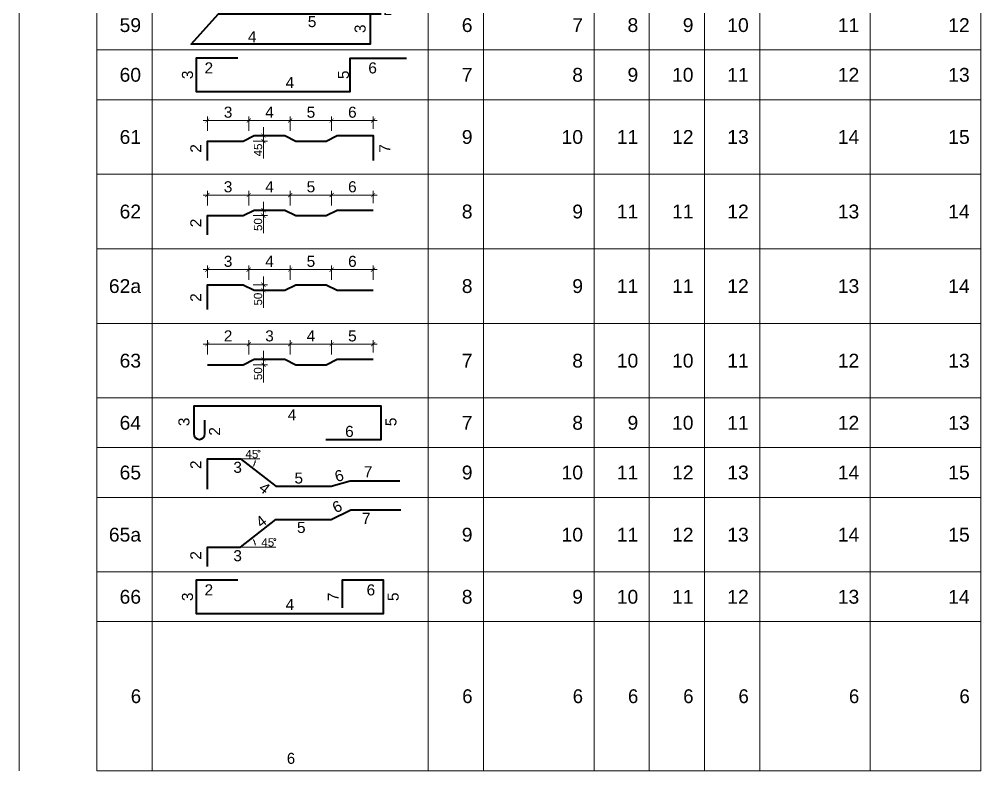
# Model space of a CAD drawing. Header units: millimetres. Extents: x -2123450 to -961021, y -260876 to 649159.
# Drawn here: x -1156031 to -1138626, y 415994 to 429601 of the extents above; entities that cross this region are included whole.
import ezdxf
from ezdxf.enums import TextEntityAlignment as Align

# ---------------------------------------------------------------- set-up
doc = ezdxf.new("R2010")
doc.units = ezdxf.units.MM
doc.header["$LTSCALE"] = 1000
doc.header["$MEASUREMENT"] = 0
doc.header["$PDMODE"] = 66
doc.layers.get('0').update_dxf_attribs({"linetype": 'CONTINUOUS'})
doc.layers.get('DEFPOINTS').update_dxf_attribs({"linetype": 'CONTINUOUS'})
for name, color, linetype, lineweight in [('kata_net khung', 3, 'CONTINUOUS', 20), ('kata_text', 7, 'CONTINUOUS', 30), ('NDC_S_DIM', 1, 'CONTINUOUS', 9), ('NDC_S_REBAR', 4, 'CONTINUOUS', 35), ('NDC_S_VN TEXT', 7, 'CONTINUOUS', 9), ('NDC_Table', 3, 'CONTINUOUS', 15)]:
    doc.layers.add(name, color=color, linetype=linetype, lineweight=lineweight)
doc.styles.add('Arial', font='arial.ttf')
doc.styles.add('kata_text', font='roman.shx', dxfattribs={"width": 0.8})
doc.styles.add('NDC_DIM', font='', dxfattribs={"width": 0.75})
doc.styles.get('NDC_DIM').set_extended_font_data('Dotum')
doc.dimstyles.new('NDC_dim_50', dxfattribs={"dimscale": 50, "dimtxt": 1.8, "dimasz": 1.5, "dimexe": 1.5, "dimexo": 2.5, "dimgap": 1, "dimtad": 1, "dimdec": 0, "dimzin": 0, "dimdsep": 46, "dimtxsty": 'NDC_DIM', "dimblk": 'DIMMARK', "dimcen": 0.09, "dimdle": 1.2, "dimclrd": 1, "dimclre": 1, "dimclrt": 3, "dimadec": 0, "dimazin": 0, "dimtfac": 1, "dimtdec": 0, "dimtix": 1, "dimtofl": 0, "dimtmove": 0, "dimatfit": 3, "dimfxl": 4.5, "dimfxlon": 1, "dimtolj": 1, "dimtzin": 0, "dimarcsym": 0})

# ---------------------------------------------------------------- blocks, each defined once
blk = doc.blocks.new('dang59')
at = {"layer": 'NDC_S_REBAR', "flags": 128}
blk.add_lwpolyline([(6352, -45), (6352, -797), (3114, -797), (3608, -245), (6552, -245)], dxfattribs=at)
at = {"layer": 'NDC_Table'}
for p, q in [((0, 0), (0, -900)), ((1405, 0), (1405, -900)), ((2405, 0), (2405, -900)), ((7405, 0), (7405, -900)), ((8405, 0), (8405, -900)), ((10405, 0), (10405, -900)), ((11405, 0), (11405, -900)), ((12405, 0), (12405, -900)), ((13405, 0), (13405, -900)), ((15405, 0), (15405, -900)), ((17405, 0), (17405, -900)), ((1405, -900), (17405, -900))]:
    blk.add_line(p, q, dxfattribs=at)
at = {"layer": 'NDC_S_VN TEXT', "style": 'Arial'}
blk.add_attdef('002', text='', height=200, dxfattribs=at).set_placement((6592, -169), align=Align.MIDDLE_LEFT)
for tag, p in [('001', (2205, -450)), ('006', (8205, -450)), ('007', (10205, -450)), ('008', (11205, -450)), ('009', (12205, -450)), ('010', (13205, -450)), ('011', (15205, -450)), ('012', (17205, -450))]:
    blk.add_attdef(tag, text='', height=250, dxfattribs=at).set_placement(p, align=Align.MIDDLE_RIGHT)
for tag, p in [('005', (5301, -386)), ('004', (4217, -660))]:
    blk.add_attdef(tag, text='', height=200, dxfattribs=at).set_placement(p, align=Align.MIDDLE_CENTER)
blk.add_attdef('003', text='', height=200, rotation=90, dxfattribs=at).set_placement((6170, -516), align=Align.MIDDLE_CENTER)
blk = doc.blocks.new('dang60')
at = {"layer": 'NDC_S_REBAR'}
blk.add_lwpolyline([(3955, -150), (3205, -150), (3205, -750), (5993, -750), (5993, -150), (7010, -150)], dxfattribs=at)
at = {"layer": 'NDC_Table'}
for p, q in [((0, 0), (0, -900)), ((1405, 0), (1405, -900)), ((2405, 0), (2405, -900)), ((7405, 0), (7405, -900)), ((8405, 0), (8405, -900)), ((10405, 0), (10405, -900)), ((11405, 0), (11405, -900)), ((12405, 0), (12405, -900)), ((13405, 0), (13405, -900)), ((15405, 0), (15405, -900)), ((17405, 0), (17405, -900)), ((1405, -900), (17405, -900))]:
    blk.add_line(p, q, dxfattribs=at)
at = {"layer": 'NDC_S_VN TEXT', "style": 'Arial'}
for tag, p in [('001', (2205, -450)), ('007', (8205, -450)), ('008', (10205, -450)), ('009', (11205, -450)), ('010', (12205, -450)), ('011', (13205, -450)), ('012', (15205, -450)), ('013', (17205, -450))]:
    blk.add_attdef(tag, text='', height=250, dxfattribs=at).set_placement(p, align=Align.MIDDLE_RIGHT)
blk.add_attdef('003', text='', height=200, rotation=90, dxfattribs=at).set_placement((3205, -450), align=Align.BOTTOM_CENTER)
for tag, p in [('002', (3355, -225)), ('006', (6319, -225))]:
    blk.add_attdef(tag, text='', height=200, dxfattribs=at).set_placement(p, align=Align.TOP_LEFT)
blk.add_attdef('005', text='', height=200, rotation=90, dxfattribs=at).set_placement((5768, -450), align=Align.TOP_CENTER)
blk.add_attdef('004', text='', height=200, dxfattribs=at).set_placement((4899, -750), align=Align.BOTTOM_CENTER)
blk = doc.blocks.new('DIMMARK')
at = {"layer": 'NDC_S_DIM', "color": 1}
blk.add_line((-1.5, 0), (1, 0), dxfattribs=at)
at = {"layer": 'NDC_S_DIM', "color": 2, "const_width": 0.15}
blk.add_lwpolyline([(-0.5, -0.5), (0.5, 0.5)], dxfattribs=at)
blk = doc.blocks.new('*D639')
at = {"color": 8, "lineweight": -2, "transparency": 16777216}
for p, q in [((3405, -564), (3405, -302)), ((4155, -564), (4155, -302)), ((3480, -377), (4080, -377))]:
    blk.add_line(p, q, dxfattribs=at)
at = {"layer": 'DEFPOINTS', "color": 0, "transparency": 16777216}
for p in [(4155, -377), (3405, -750), (4155, -700)]:
    blk.add_point(p, dxfattribs=at)
at = {"color": 8, "lineweight": -2, "transparency": 16777216, "xscale": 75, "yscale": 75, "zscale": 75, "rotation": 180}
blk.add_blockref('DIMMARK', (3405, -377), dxfattribs=at)
at = {"color": 8, "lineweight": -2, "transparency": 16777216, "xscale": 75, "yscale": 75, "zscale": 75}
blk.add_blockref('DIMMARK', (4155, -377), dxfattribs=at)
blk = doc.blocks.new('*D640')
at = {"color": 8, "lineweight": -2, "transparency": 16777216}
for p, q in [((4155, -564), (4155, -302)), ((4905, -564), (4905, -302)), ((4230, -377), (4830, -377))]:
    blk.add_line(p, q, dxfattribs=at)
at = {"layer": 'DEFPOINTS', "color": 0, "transparency": 16777216}
for p in [(4905, -377), (4155, -700), (4905, -700)]:
    blk.add_point(p, dxfattribs=at)
at = {"color": 8, "lineweight": -2, "transparency": 16777216, "xscale": 75, "yscale": 75, "zscale": 75, "rotation": 180}
blk.add_blockref('DIMMARK', (4155, -377), dxfattribs=at)
at = {"color": 8, "lineweight": -2, "transparency": 16777216, "xscale": 75, "yscale": 75, "zscale": 75}
blk.add_blockref('DIMMARK', (4905, -377), dxfattribs=at)
blk = doc.blocks.new('*D641')
at = {"color": 8, "lineweight": -2, "transparency": 16777216}
for p, q in [((4905, -564), (4905, -302)), ((5655, -564), (5655, -302)), ((4980, -377), (5580, -377))]:
    blk.add_line(p, q, dxfattribs=at)
at = {"layer": 'DEFPOINTS', "color": 0, "transparency": 16777216}
for p in [(5655, -377), (4905, -700), (5655, -700)]:
    blk.add_point(p, dxfattribs=at)
at = {"color": 8, "lineweight": -2, "transparency": 16777216, "xscale": 75, "yscale": 75, "zscale": 75, "rotation": 180}
blk.add_blockref('DIMMARK', (4905, -377), dxfattribs=at)
at = {"color": 8, "lineweight": -2, "transparency": 16777216, "xscale": 75, "yscale": 75, "zscale": 75}
blk.add_blockref('DIMMARK', (5655, -377), dxfattribs=at)
blk = doc.blocks.new('*D642')
at = {"color": 8, "lineweight": -2, "transparency": 16777216}
for p, q in [((5655, -564), (5655, -302)), ((6405, -525), (6405, -302)), ((5730, -377), (6330, -377))]:
    blk.add_line(p, q, dxfattribs=at)
at = {"layer": 'DEFPOINTS', "color": 0, "transparency": 16777216}
for p in [(6405, -377), (6405, -650), (5655, -700)]:
    blk.add_point(p, dxfattribs=at)
at = {"color": 8, "lineweight": -2, "transparency": 16777216, "xscale": 75, "yscale": 75, "zscale": 75, "rotation": 180}
blk.add_blockref('DIMMARK', (5655, -377), dxfattribs=at)
at = {"color": 8, "lineweight": -2, "transparency": 16777216, "xscale": 75, "yscale": 75, "zscale": 75}
blk.add_blockref('DIMMARK', (6405, -377), dxfattribs=at)
blk = doc.blocks.new('*D643')
at = {"color": 8, "lineweight": -2, "transparency": 16777216}
for p, q in [((4420, -575), (4420, -500)), ((4380, -650), (4495, -650)), ((4232, -750), (4495, -750)), ((4420, -825), (4420, -1068))]:
    blk.add_line(p, q, dxfattribs=at)
at = {"layer": 'DEFPOINTS', "color": 0, "transparency": 16777216}
for p in [(4255, -650), (4055, -750), (4420, -750)]:
    blk.add_point(p, dxfattribs=at)
at = {"color": 8, "lineweight": -2, "transparency": 16777216, "xscale": 75, "yscale": 75, "zscale": 75}
for p, rotation in [((4420, -650), 270), ((4420, -750), 90)]:
    blk.add_blockref('DIMMARK', p, dxfattribs=dict(at, rotation=rotation))
blk = doc.blocks.new('*D647')
at = {"color": 8, "lineweight": -2, "transparency": 16777216}
for p, q in [((3405, -564), (3405, -302)), ((4155, -564), (4155, -302)), ((3480, -377), (4080, -377))]:
    blk.add_line(p, q, dxfattribs=at)
at = {"layer": 'DEFPOINTS', "color": 0, "transparency": 16777216}
for p in [(4155, -377), (3405, -750), (4155, -700)]:
    blk.add_point(p, dxfattribs=at)
at = {"color": 8, "lineweight": -2, "transparency": 16777216, "xscale": 75, "yscale": 75, "zscale": 75, "rotation": 180}
blk.add_blockref('DIMMARK', (3405, -377), dxfattribs=at)
at = {"color": 8, "lineweight": -2, "transparency": 16777216, "xscale": 75, "yscale": 75, "zscale": 75}
blk.add_blockref('DIMMARK', (4155, -377), dxfattribs=at)
blk = doc.blocks.new('*D646')
at = {"color": 8, "lineweight": -2, "transparency": 16777216}
for p, q in [((4155, -564), (4155, -302)), ((4905, -564), (4905, -302)), ((4230, -377), (4830, -377))]:
    blk.add_line(p, q, dxfattribs=at)
at = {"layer": 'DEFPOINTS', "color": 0, "transparency": 16777216}
for p in [(4905, -377), (4155, -700), (4905, -700)]:
    blk.add_point(p, dxfattribs=at)
at = {"color": 8, "lineweight": -2, "transparency": 16777216, "xscale": 75, "yscale": 75, "zscale": 75, "rotation": 180}
blk.add_blockref('DIMMARK', (4155, -377), dxfattribs=at)
at = {"color": 8, "lineweight": -2, "transparency": 16777216, "xscale": 75, "yscale": 75, "zscale": 75}
blk.add_blockref('DIMMARK', (4905, -377), dxfattribs=at)
blk = doc.blocks.new('*D645')
at = {"color": 8, "lineweight": -2, "transparency": 16777216}
for p, q in [((4905, -564), (4905, -302)), ((5655, -564), (5655, -302)), ((4980, -377), (5580, -377))]:
    blk.add_line(p, q, dxfattribs=at)
at = {"layer": 'DEFPOINTS', "color": 0, "transparency": 16777216}
for p in [(5655, -377), (4905, -700), (5655, -700)]:
    blk.add_point(p, dxfattribs=at)
at = {"color": 8, "lineweight": -2, "transparency": 16777216, "xscale": 75, "yscale": 75, "zscale": 75, "rotation": 180}
blk.add_blockref('DIMMARK', (4905, -377), dxfattribs=at)
at = {"color": 8, "lineweight": -2, "transparency": 16777216, "xscale": 75, "yscale": 75, "zscale": 75}
blk.add_blockref('DIMMARK', (5655, -377), dxfattribs=at)
blk = doc.blocks.new('*D648')
at = {"color": 8, "lineweight": -2, "transparency": 16777216}
for p, q in [((5655, -564), (5655, -302)), ((6405, -525), (6405, -302)), ((5730, -377), (6330, -377))]:
    blk.add_line(p, q, dxfattribs=at)
at = {"layer": 'DEFPOINTS', "color": 0, "transparency": 16777216}
for p in [(6405, -377), (6405, -650), (5655, -700)]:
    blk.add_point(p, dxfattribs=at)
at = {"color": 8, "lineweight": -2, "transparency": 16777216, "xscale": 75, "yscale": 75, "zscale": 75, "rotation": 180}
blk.add_blockref('DIMMARK', (5655, -377), dxfattribs=at)
at = {"color": 8, "lineweight": -2, "transparency": 16777216, "xscale": 75, "yscale": 75, "zscale": 75}
blk.add_blockref('DIMMARK', (6405, -377), dxfattribs=at)
blk = doc.blocks.new('*D649')
at = {"color": 8, "lineweight": -2, "transparency": 16777216}
for p, q in [((4420, -575), (4420, -500)), ((4380, -650), (4495, -650)), ((4232, -750), (4495, -750)), ((4420, -825), (4420, -1068))]:
    blk.add_line(p, q, dxfattribs=at)
at = {"layer": 'DEFPOINTS', "color": 0, "transparency": 16777216}
for p in [(4255, -650), (4055, -750), (4420, -750)]:
    blk.add_point(p, dxfattribs=at)
at = {"color": 8, "lineweight": -2, "transparency": 16777216, "xscale": 75, "yscale": 75, "zscale": 75}
for p, rotation in [((4420, -650), 270), ((4420, -750), 90)]:
    blk.add_blockref('DIMMARK', p, dxfattribs=dict(at, rotation=rotation))
blk = doc.blocks.new('*D656')
at = {"color": 8, "lineweight": -2, "transparency": 16777216}
for p, q in [((3405, -525), (3405, -302)), ((4155, -564), (4155, -302)), ((3480, -377), (4080, -377))]:
    blk.add_line(p, q, dxfattribs=at)
at = {"layer": 'DEFPOINTS', "color": 0, "transparency": 16777216}
for p in [(4155, -377), (3405, -650), (4155, -700)]:
    blk.add_point(p, dxfattribs=at)
at = {"color": 8, "lineweight": -2, "transparency": 16777216, "xscale": 75, "yscale": 75, "zscale": 75, "rotation": 180}
blk.add_blockref('DIMMARK', (3405, -377), dxfattribs=at)
at = {"color": 8, "lineweight": -2, "transparency": 16777216, "xscale": 75, "yscale": 75, "zscale": 75}
blk.add_blockref('DIMMARK', (4155, -377), dxfattribs=at)
blk = doc.blocks.new('*D652')
at = {"color": 8, "lineweight": -2, "transparency": 16777216}
for p, q in [((4155, -564), (4155, -302)), ((4905, -564), (4905, -302)), ((4230, -377), (4830, -377))]:
    blk.add_line(p, q, dxfattribs=at)
at = {"layer": 'DEFPOINTS', "color": 0, "transparency": 16777216}
for p in [(4905, -377), (4155, -700), (4905, -700)]:
    blk.add_point(p, dxfattribs=at)
at = {"color": 8, "lineweight": -2, "transparency": 16777216, "xscale": 75, "yscale": 75, "zscale": 75, "rotation": 180}
blk.add_blockref('DIMMARK', (4155, -377), dxfattribs=at)
at = {"color": 8, "lineweight": -2, "transparency": 16777216, "xscale": 75, "yscale": 75, "zscale": 75}
blk.add_blockref('DIMMARK', (4905, -377), dxfattribs=at)
blk = doc.blocks.new('*D653')
at = {"color": 8, "lineweight": -2, "transparency": 16777216}
for p, q in [((4905, -564), (4905, -302)), ((5655, -564), (5655, -302)), ((4980, -377), (5580, -377))]:
    blk.add_line(p, q, dxfattribs=at)
at = {"layer": 'DEFPOINTS', "color": 0, "transparency": 16777216}
for p in [(5655, -377), (4905, -700), (5655, -700)]:
    blk.add_point(p, dxfattribs=at)
at = {"color": 8, "lineweight": -2, "transparency": 16777216, "xscale": 75, "yscale": 75, "zscale": 75, "rotation": 180}
blk.add_blockref('DIMMARK', (4905, -377), dxfattribs=at)
at = {"color": 8, "lineweight": -2, "transparency": 16777216, "xscale": 75, "yscale": 75, "zscale": 75}
blk.add_blockref('DIMMARK', (5655, -377), dxfattribs=at)
blk = doc.blocks.new('*D654')
at = {"color": 8, "lineweight": -2, "transparency": 16777216}
for p, q in [((5655, -564), (5655, -302)), ((6405, -564), (6405, -302)), ((5730, -377), (6330, -377))]:
    blk.add_line(p, q, dxfattribs=at)
at = {"layer": 'DEFPOINTS', "color": 0, "transparency": 16777216}
for p in [(6405, -377), (5655, -700), (6405, -750)]:
    blk.add_point(p, dxfattribs=at)
at = {"color": 8, "lineweight": -2, "transparency": 16777216, "xscale": 75, "yscale": 75, "zscale": 75, "rotation": 180}
blk.add_blockref('DIMMARK', (5655, -377), dxfattribs=at)
at = {"color": 8, "lineweight": -2, "transparency": 16777216, "xscale": 75, "yscale": 75, "zscale": 75}
blk.add_blockref('DIMMARK', (6405, -377), dxfattribs=at)
blk = doc.blocks.new('*D655')
at = {"color": 8, "lineweight": -2, "transparency": 16777216}
for p, q in [((4420, -575), (4420, -500)), ((4232, -650), (4495, -650)), ((4380, -750), (4495, -750)), ((4420, -825), (4420, -1068))]:
    blk.add_line(p, q, dxfattribs=at)
at = {"layer": 'DEFPOINTS', "color": 0, "transparency": 16777216}
for p in [(4055, -650), (4255, -750), (4420, -750)]:
    blk.add_point(p, dxfattribs=at)
at = {"color": 8, "lineweight": -2, "transparency": 16777216, "xscale": 75, "yscale": 75, "zscale": 75}
for p, rotation in [((4420, -650), 270), ((4420, -750), 90)]:
    blk.add_blockref('DIMMARK', p, dxfattribs=dict(at, rotation=rotation))
blk = doc.blocks.new('*D660')
at = {"color": 8, "lineweight": -2, "transparency": 16777216}
for p, q in [((3405, -564), (3405, -302)), ((4155, -564), (4155, -302)), ((3480, -377), (4080, -377))]:
    blk.add_line(p, q, dxfattribs=at)
at = {"layer": 'DEFPOINTS', "color": 0, "transparency": 16777216}
for p in [(4155, -377), (3405, -750), (4155, -700)]:
    blk.add_point(p, dxfattribs=at)
at = {"color": 8, "lineweight": -2, "transparency": 16777216, "xscale": 75, "yscale": 75, "zscale": 75, "rotation": 180}
blk.add_blockref('DIMMARK', (3405, -377), dxfattribs=at)
at = {"color": 8, "lineweight": -2, "transparency": 16777216, "xscale": 75, "yscale": 75, "zscale": 75}
blk.add_blockref('DIMMARK', (4155, -377), dxfattribs=at)
blk = doc.blocks.new('*D658')
at = {"color": 8, "lineweight": -2, "transparency": 16777216}
for p, q in [((4155, -564), (4155, -302)), ((4905, -564), (4905, -302)), ((4230, -377), (4830, -377))]:
    blk.add_line(p, q, dxfattribs=at)
at = {"layer": 'DEFPOINTS', "color": 0, "transparency": 16777216}
for p in [(4905, -377), (4155, -700), (4905, -700)]:
    blk.add_point(p, dxfattribs=at)
at = {"color": 8, "lineweight": -2, "transparency": 16777216, "xscale": 75, "yscale": 75, "zscale": 75, "rotation": 180}
blk.add_blockref('DIMMARK', (4155, -377), dxfattribs=at)
at = {"color": 8, "lineweight": -2, "transparency": 16777216, "xscale": 75, "yscale": 75, "zscale": 75}
blk.add_blockref('DIMMARK', (4905, -377), dxfattribs=at)
blk = doc.blocks.new('*D659')
at = {"color": 8, "lineweight": -2, "transparency": 16777216}
for p, q in [((4905, -564), (4905, -302)), ((5655, -564), (5655, -302)), ((4980, -377), (5580, -377))]:
    blk.add_line(p, q, dxfattribs=at)
at = {"layer": 'DEFPOINTS', "color": 0, "transparency": 16777216}
for p in [(5655, -377), (4905, -700), (5655, -700)]:
    blk.add_point(p, dxfattribs=at)
at = {"color": 8, "lineweight": -2, "transparency": 16777216, "xscale": 75, "yscale": 75, "zscale": 75, "rotation": 180}
blk.add_blockref('DIMMARK', (4905, -377), dxfattribs=at)
at = {"color": 8, "lineweight": -2, "transparency": 16777216, "xscale": 75, "yscale": 75, "zscale": 75}
blk.add_blockref('DIMMARK', (5655, -377), dxfattribs=at)
blk = doc.blocks.new('*D661')
at = {"color": 8, "lineweight": -2, "transparency": 16777216}
for p, q in [((5655, -564), (5655, -302)), ((6405, -525), (6405, -302)), ((5730, -377), (6330, -377))]:
    blk.add_line(p, q, dxfattribs=at)
at = {"layer": 'DEFPOINTS', "color": 0, "transparency": 16777216}
for p in [(6405, -377), (6405, -650), (5655, -700)]:
    blk.add_point(p, dxfattribs=at)
at = {"color": 8, "lineweight": -2, "transparency": 16777216, "xscale": 75, "yscale": 75, "zscale": 75, "rotation": 180}
blk.add_blockref('DIMMARK', (5655, -377), dxfattribs=at)
at = {"color": 8, "lineweight": -2, "transparency": 16777216, "xscale": 75, "yscale": 75, "zscale": 75}
blk.add_blockref('DIMMARK', (6405, -377), dxfattribs=at)
blk = doc.blocks.new('*D662')
at = {"color": 8, "lineweight": -2, "transparency": 16777216}
for p, q in [((4420, -575), (4420, -500)), ((4380, -650), (4495, -650)), ((4232, -750), (4495, -750)), ((4420, -825), (4420, -1068))]:
    blk.add_line(p, q, dxfattribs=at)
at = {"layer": 'DEFPOINTS', "color": 0, "transparency": 16777216}
for p in [(4255, -650), (4055, -750), (4420, -750)]:
    blk.add_point(p, dxfattribs=at)
at = {"color": 8, "lineweight": -2, "transparency": 16777216, "xscale": 75, "yscale": 75, "zscale": 75}
for p, rotation in [((4420, -650), 270), ((4420, -750), 90)]:
    blk.add_blockref('DIMMARK', p, dxfattribs=dict(at, rotation=rotation))
blk = doc.blocks.new('dang64')
at = {"layer": 'NDC_S_REBAR'}
blk.add_lwpolyline([(5549, -750), (6549, -750), (6549, -150), (3161, -150), (3161, -650, 1), (3361, -650), (3361, -400)], format="xyb", dxfattribs=at)
at = {"layer": 'NDC_Table'}
for p, q in [((0, 0), (0, -900)), ((1405, 0), (1405, -900)), ((2405, 0), (2405, -900)), ((7405, 0), (7405, -900)), ((8405, 0), (8405, -900)), ((10405, 0), (10405, -900)), ((11405, 0), (11405, -900)), ((12405, 0), (12405, -900)), ((13405, 0), (13405, -900)), ((15405, 0), (15405, -900)), ((17405, 0), (17405, -900)), ((1405, -900), (17405, -900))]:
    blk.add_line(p, q, dxfattribs=at)
at = {"layer": 'NDC_S_VN TEXT', "style": 'Arial'}
for tag, p in [('001', (2205, -450)), ('007', (8205, -450)), ('008', (10205, -450)), ('009', (11205, -450)), ('010', (12205, -450)), ('011', (13205, -450)), ('012', (15205, -450)), ('013', (17205, -450))]:
    blk.add_attdef(tag, text='', height=250, dxfattribs=at).set_placement(p, align=Align.MIDDLE_RIGHT)
for tag, p in [('003', (2981, -434)), ('005', (6728, -434)), ('002', (3536, -606))]:
    blk.add_attdef(tag, text='', height=200, rotation=90, dxfattribs=at).set_placement(p, align=Align.MIDDLE_CENTER)
for tag, p in [('004', (4938, -305)), ('006', (5977, -606))]:
    blk.add_attdef(tag, text='', height=200, dxfattribs=at).set_placement(p, align=Align.MIDDLE_CENTER)
blk = doc.blocks.new('*D621')
at = {"layer": 'DEFPOINTS', "color": 0, "transparency": 16777216}
for p in [(4005, -200), (4005, -200), (4269, -259), (4356, -200), (4645, -700)]:
    blk.add_point(p, dxfattribs=at)
at = {"layer": 'NDC_S_DIM', "color": 8, "lineweight": -2, "transparency": 16777216}
blk.add_arc((4005, -200), 271, 337.9347, 344.0666, dxfattribs=at)
at = {"layer": 'NDC_S_DIM', "color": 8, "transparency": 16777216}
for points in [[(4267, -308), (4245, -295), (4219, -367)], [(4253, -273), (4278, -276), (4276, -200)]]:
    blk.add_solid(points, dxfattribs=at)
blk = doc.blocks.new('*D669')
at = {"layer": 'DEFPOINTS', "color": 0, "transparency": 16777216}
for p in [(4645, -400), (4269, -841), (4005, -900), (4005, -900), (4356, -900)]:
    blk.add_point(p, dxfattribs=at)
at = {"layer": 'NDC_S_DIM', "color": 8, "lineweight": -2, "transparency": 16777216}
blk.add_arc((4005, -900), 271, 15.9334, 22.0653, dxfattribs=at)
at = {"layer": 'NDC_S_DIM', "color": 8, "transparency": 16777216}
for points in [[(4245, -805), (4267, -792), (4219, -733)], [(4278, -824), (4253, -827), (4276, -900)]]:
    blk.add_solid(points, dxfattribs=at)
blk = doc.blocks.new('dang66')
at = {"layer": 'NDC_S_REBAR'}
blk.add_lwpolyline([(3955, -150), (3205, -150), (3205, -750), (6593, -750), (6593, -150), (5843, -150), (5843, -650)], dxfattribs=at)
at = {"layer": 'NDC_Table'}
for p, q in [((0, 0), (0, -900)), ((1405, 0), (1405, -900)), ((2405, 0), (2405, -900)), ((7405, 0), (7405, -900)), ((8405, 0), (8405, -900)), ((10405, 0), (10405, -900)), ((11405, 0), (11405, -900)), ((12405, 0), (12405, -900)), ((13405, 0), (13405, -900)), ((15405, 0), (15405, -900)), ((17405, 0), (17405, -900)), ((1405, -900), (17405, -900))]:
    blk.add_line(p, q, dxfattribs=at)
at = {"layer": 'NDC_S_VN TEXT', "style": 'Arial'}
for tag, p in [('001', (2205, -450)), ('008', (8205, -450)), ('009', (10205, -450)), ('010', (11205, -450)), ('011', (12205, -450)), ('012', (13205, -450)), ('013', (15205, -450)), ('014', (17205, -450))]:
    blk.add_attdef(tag, text='', height=250, dxfattribs=at).set_placement(p, align=Align.MIDDLE_RIGHT)
for tag, p in [('003', (3205, -450)), ('007', (5843, -450))]:
    blk.add_attdef(tag, text='', height=200, rotation=90, dxfattribs=at).set_placement(p, align=Align.BOTTOM_CENTER)
blk.add_attdef('002', text='', height=200, dxfattribs=at).set_placement((3355, -225), align=Align.TOP_LEFT)
blk.add_attdef('006', text='', height=200, dxfattribs=at).set_placement((6443, -225), align=Align.TOP_RIGHT)
blk.add_attdef('005', text='', height=200, rotation=90, dxfattribs=at).set_placement((6668, -450), align=Align.TOP_CENTER)
blk.add_attdef('004', text='', height=200, dxfattribs=at).set_placement((4899, -750), align=Align.BOTTOM_CENTER)
blk = doc.blocks.new('dang00')
at = {"layer": 'kata_net khung'}
for p, q in [((0, 0), (0, -2700)), ((1405, 0), (1405, -2700)), ((2405, 0), (2405, -2700)), ((7405, 0), (7405, -2700)), ((8405, 0), (8405, -2700)), ((10405, 0), (10405, -2700)), ((11405, 0), (11405, -2700)), ((12405, 0), (12405, -2700)), ((13405, 0), (13405, -2700)), ((15405, 0), (15405, -2700)), ((17405, 0), (17405, -2700)), ((1405, -2700), (17405, -2700))]:
    blk.add_line(p, q, dxfattribs=at)
at = {"layer": 'kata_text', "style": 'kata_text'}
for p in [(2205, -1350), (8205, -1350), (10205, -1350), (11205, -1350), (12205, -1350), (13205, -1350), (15205, -1350), (17205, -1350)]:
    blk.add_attdef('D03', text='', height=250, dxfattribs=at).set_placement(p, align=Align.MIDDLE_RIGHT)
blk.add_attdef('00000000', text='', height=200, dxfattribs=at).set_placement((4920, -2475), align=Align.MIDDLE_CENTER)
blk = doc.blocks.new('dang61')
at = {"layer": 'NDC_S_REBAR'}
blk.add_lwpolyline([(3405.3, -1100), (3405.3, -750), (4055.3, -750), (4255.3, -650), (4805.3, -650), (5005.3, -750), (5555.3, -750), (5755.3, -650), (6405.3, -650), (6405.3, -1100)], dxfattribs=at)
at = {"layer": 'NDC_Table'}
for p, q in [((0, 0), (0, -1350)), ((1405.3, 0), (1405.3, -1350)), ((2405.3, 0), (2405.3, -1350)), ((7405.3, 0), (7405.3, -1350)), ((8405.3, 0), (8405.3, -1350)), ((10405.3, 0), (10405.3, -1350)), ((11405.3, 0), (11405.3, -1350)), ((12405.3, 0), (12405.3, -1350)), ((13405.3, 0), (13405.3, -1350)), ((15405.3, 0), (15405.3, -1350)), ((17405.3, 0), (17405.3, -1350)), ((1405.3, -1350), (17405.3, -1350))]:
    blk.add_line(p, q, dxfattribs=at)
at = {"layer": 'NDC_S_VN TEXT', "style": 'Arial'}
for tag, p in [('003', (3780.3, -226.8)), ('004', (4530.3, -226.8)), ('005', (5280.3, -226.8)), ('006', (6030.3, -226.8))]:
    blk.add_attdef(tag, text='', height=200, dxfattribs=at).set_placement(p, align=Align.MIDDLE_CENTER)
for tag, p in [('001', (2205.3, -675)), ('009', (8205.3, -675)), ('010', (10205.3, -675)), ('011', (11205.3, -675)), ('012', (12205.3, -675)), ('013', (13205.3, -674.7)), ('014', (15205.3, -675)), ('015', (17205.3, -675))]:
    blk.add_attdef(tag, text='', height=250, dxfattribs=at).set_placement(p, align=Align.MIDDLE_RIGHT)
for tag, p in [('002', (3196.3, -882.7)), ('007', (6616.3, -882.7))]:
    blk.add_attdef(tag, text='', height=200, rotation=90, dxfattribs=at).set_placement(p, align=Align.MIDDLE_CENTER)
blk.add_attdef('008', text='', height=150, rotation=90, dxfattribs=at).set_placement((4322.1, -794.3), align=Align.MIDDLE_RIGHT)
dim = blk.add_linear_dim(base=(4155.3, -376.8), p1=(3405.3, -750), p2=(4155.3, -700), text=' ', dimstyle='NDC_dim_50')
dim.commit()
dim.dimension.update_dxf_attribs({"geometry": '*D639', "text_midpoint": (3780.3, -376.8)})
for base, p1, p2, picture, middle in [((4905.3, -376.8), (4155.3, -700), (4905.3, -700), '*D640', (4530.3, -376.8)), ((5655.3, -376.8), (4905.3, -700), (5655.3, -700), '*D641', (5280.3, -376.8)), ((6405.3, -376.8), (5655.3, -700), (6405.3, -650), '*D642', (6030.3, -376.8))]:
    dim = blk.add_linear_dim(base=base, p1=p1, p2=p2, text=' ', dimstyle='NDC_dim_50', override={"dimtmove": 1})
    dim.commit()
    dim.dimension.update_dxf_attribs({"geometry": picture, "text_midpoint": middle})
dim = blk.add_linear_dim(base=(4419.9, -750), p1=(4255.3, -650), p2=(4055.3, -750), angle=90, text=' ', dimstyle='NDC_dim_50')
dim.commit()
dim.dimension.update_dxf_attribs({"geometry": '*D643', "text_midpoint": (4419.9, -1036.8), "dimtype": 128})
blk = doc.blocks.new('dang62')
at = {"layer": 'NDC_S_REBAR'}
blk.add_lwpolyline([(3405.3, -1100), (3405.3, -750), (4055.3, -750), (4255.3, -650), (4805.3, -650), (5005.3, -750), (5555.3, -750), (5755.3, -650), (6405.3, -650)], dxfattribs=at)
at = {"layer": 'NDC_Table'}
for p, q in [((0, 0), (0, -1350)), ((1405.3, 0), (1405.3, -1350)), ((2405.3, 0), (2405.3, -1350)), ((7405.3, 0), (7405.3, -1350)), ((8405.3, 0), (8405.3, -1350)), ((10405.3, 0), (10405.3, -1350)), ((11405.3, 0), (11405.3, -1350)), ((12405.3, 0), (12405.3, -1350)), ((13405.3, 0), (13405.3, -1350)), ((15405.3, 0), (15405.3, -1350)), ((17405.3, 0), (17405.3, -1350)), ((1405.3, -1350), (17405.3, -1350))]:
    blk.add_line(p, q, dxfattribs=at)
at = {"layer": 'NDC_S_VN TEXT', "style": 'Arial'}
for tag, p in [('003', (3780.3, -226.8)), ('004', (4530.3, -226.8)), ('005', (5280.3, -226.8)), ('006', (6030.3, -226.8))]:
    blk.add_attdef(tag, text='', height=200, dxfattribs=at).set_placement(p, align=Align.MIDDLE_CENTER)
for tag, p in [('001', (2205.3, -675)), ('008', (8205.3, -675)), ('009', (10205.3, -675)), ('010', (11205.3, -675)), ('011', (12205.3, -675)), ('012', (13205.3, -674.7)), ('013', (15205.3, -675)), ('014', (17205.3, -675))]:
    blk.add_attdef(tag, text='', height=250, dxfattribs=at).set_placement(p, align=Align.MIDDLE_RIGHT)
blk.add_attdef('002', text='', height=200, rotation=90, dxfattribs=at).set_placement((3196.3, -882.7), align=Align.MIDDLE_CENTER)
blk.add_attdef('007', text='', height=150, rotation=90, dxfattribs=at).set_placement((4322.1, -794.3), align=Align.MIDDLE_RIGHT)
dim = blk.add_linear_dim(base=(4155.3, -376.8), p1=(3405.3, -750), p2=(4155.3, -700), text=' ', dimstyle='NDC_dim_50')
dim.commit()
dim.dimension.update_dxf_attribs({"geometry": '*D647', "text_midpoint": (3780.3, -376.8)})
for base, p1, p2, picture, middle in [((4905.3, -376.8), (4155.3, -700), (4905.3, -700), '*D646', (4530.3, -376.8)), ((5655.3, -376.8), (4905.3, -700), (5655.3, -700), '*D645', (5280.3, -376.8)), ((6405.3, -376.8), (5655.3, -700), (6405.3, -650), '*D648', (6030.3, -376.8))]:
    dim = blk.add_linear_dim(base=base, p1=p1, p2=p2, text=' ', dimstyle='NDC_dim_50', override={"dimtmove": 1})
    dim.commit()
    dim.dimension.update_dxf_attribs({"geometry": picture, "text_midpoint": middle})
dim = blk.add_linear_dim(base=(4419.9, -750), p1=(4255.3, -650), p2=(4055.3, -750), angle=90, text=' ', dimstyle='NDC_dim_50')
dim.commit()
dim.dimension.update_dxf_attribs({"geometry": '*D649', "text_midpoint": (4419.9, -1036.8), "dimtype": 128})
blk = doc.blocks.new('dang62a')
at = {"layer": 'NDC_S_REBAR'}
blk.add_lwpolyline([(3405.3, -1100), (3405.3, -650), (4055.3, -650), (4255.3, -750), (4805.3, -750), (5005.3, -650), (5555.3, -650), (5755.3, -750), (6405.3, -750)], dxfattribs=at)
at = {"layer": 'NDC_Table'}
for p, q in [((0, 0), (0, -1350)), ((1405.3, 0), (1405.3, -1350)), ((2405.3, 0), (2405.3, -1350)), ((7405.3, 0), (7405.3, -1350)), ((8405.3, 0), (8405.3, -1350)), ((10405.3, 0), (10405.3, -1350)), ((11405.3, 0), (11405.3, -1350)), ((12405.3, 0), (12405.3, -1350)), ((13405.3, 0), (13405.3, -1350)), ((15405.3, 0), (15405.3, -1350)), ((17405.3, 0), (17405.3, -1350)), ((1405.3, -1350), (17405.3, -1350))]:
    blk.add_line(p, q, dxfattribs=at)
at = {"layer": 'NDC_S_VN TEXT', "style": 'Arial'}
for tag, p in [('003', (3780.3, -226.8)), ('004', (4530.3, -226.8)), ('005', (5280.3, -226.8)), ('006', (6030.3, -226.8))]:
    blk.add_attdef(tag, text='', height=200, dxfattribs=at).set_placement(p, align=Align.MIDDLE_CENTER)
for tag, p in [('001', (2205.3, -675)), ('008', (8205.3, -675)), ('009', (10205.3, -675)), ('010', (11205.3, -675)), ('011', (12205.3, -675)), ('012', (13205.3, -674.7)), ('013', (15205.3, -675)), ('014', (17205.3, -675))]:
    blk.add_attdef(tag, text='', height=250, dxfattribs=at).set_placement(p, align=Align.MIDDLE_RIGHT)
blk.add_attdef('002', text='', height=200, rotation=90, dxfattribs=at).set_placement((3196.3, -882.7), align=Align.MIDDLE_CENTER)
blk.add_attdef('007', text='', height=150, rotation=90, dxfattribs=at).set_placement((4322.1, -794.3), align=Align.MIDDLE_RIGHT)
dim = blk.add_linear_dim(base=(4155.3, -376.8), p1=(3405.3, -650), p2=(4155.3, -700), text=' ', dimstyle='NDC_dim_50')
dim.commit()
dim.dimension.update_dxf_attribs({"geometry": '*D656', "text_midpoint": (3780.3, -376.8)})
for base, p1, p2, picture, middle in [((4905.3, -376.8), (4155.3, -700), (4905.3, -700), '*D652', (4530.3, -376.8)), ((5655.3, -376.8), (4905.3, -700), (5655.3, -700), '*D653', (5280.3, -376.8)), ((6405.3, -376.8), (5655.3, -700), (6405.3, -750), '*D654', (6030.3, -376.8))]:
    dim = blk.add_linear_dim(base=base, p1=p1, p2=p2, text=' ', dimstyle='NDC_dim_50', override={"dimtmove": 1})
    dim.commit()
    dim.dimension.update_dxf_attribs({"geometry": picture, "text_midpoint": middle})
dim = blk.add_linear_dim(base=(4419.9, -750), p1=(4055.3, -650), p2=(4255.3, -750), angle=90, text=' ', dimstyle='NDC_dim_50')
dim.commit()
dim.dimension.update_dxf_attribs({"geometry": '*D655', "text_midpoint": (4419.9, -1036.8), "dimtype": 128})
blk = doc.blocks.new('dang63')
at = {"layer": 'NDC_S_REBAR'}
blk.add_lwpolyline([(3405.3, -750), (4055.3, -750), (4255.3, -650), (4805.3, -650), (5005.3, -750), (5555.3, -750), (5755.3, -650), (6405.3, -650)], dxfattribs=at)
at = {"layer": 'NDC_Table'}
for p, q in [((0, 0), (0, -1350)), ((1405.3, 0), (1405.3, -1350)), ((2405.3, 0), (2405.3, -1350)), ((7405.3, 0), (7405.3, -1350)), ((8405.3, 0), (8405.3, -1350)), ((10405.3, 0), (10405.3, -1350)), ((11405.3, 0), (11405.3, -1350)), ((12405.3, 0), (12405.3, -1350)), ((13405.3, 0), (13405.3, -1350)), ((15405.3, 0), (15405.3, -1350)), ((17405.3, 0), (17405.3, -1350)), ((1405.3, -1350), (17405.3, -1350))]:
    blk.add_line(p, q, dxfattribs=at)
at = {"layer": 'NDC_S_VN TEXT', "style": 'Arial'}
for tag, p in [('002', (3780.3, -226.8)), ('003', (4530.3, -226.8)), ('004', (5280.3, -226.8)), ('005', (6030.3, -226.8))]:
    blk.add_attdef(tag, text='', height=200, dxfattribs=at).set_placement(p, align=Align.MIDDLE_CENTER)
for tag, p in [('001', (2205.3, -675)), ('007', (8205.3, -675)), ('008', (10205.3, -675)), ('009', (11205.3, -675)), ('010', (12205.3, -675)), ('011', (13205.3, -674.7)), ('012', (15205.3, -675)), ('013', (17205.3, -675))]:
    blk.add_attdef(tag, text='', height=250, dxfattribs=at).set_placement(p, align=Align.MIDDLE_RIGHT)
blk.add_attdef('006', text='', height=150, rotation=90, dxfattribs=at).set_placement((4322.1, -794.3), align=Align.MIDDLE_RIGHT)
dim = blk.add_linear_dim(base=(4155.3, -376.8), p1=(4055.3, -750), p2=(4155.3, -700), text=' ', dimstyle='NDC_dim_50')
dim.commit()
dim.dimension.update_dxf_attribs({"geometry": '*D660', "text_midpoint": (3780.3, -376.8)})
for base, p1, p2, picture, middle in [((4905.3, -376.8), (4155.3, -700), (4905.3, -700), '*D658', (4530.3, -376.8)), ((5655.3, -376.8), (4905.3, -700), (5655.3, -700), '*D659', (5280.3, -376.8)), ((6405.3, -376.8), (5655.3, -700), (6405.3, -650), '*D661', (6030.3, -376.8))]:
    dim = blk.add_linear_dim(base=base, p1=p1, p2=p2, text=' ', dimstyle='NDC_dim_50', override={"dimtmove": 1})
    dim.commit()
    dim.dimension.update_dxf_attribs({"geometry": picture, "text_midpoint": middle})
dim = blk.add_linear_dim(base=(4969.9, -750), p1=(4805.3, -650), p2=(4055.3, -750), angle=90, text=' ', dimstyle='NDC_dim_50')
dim.commit()
dim.dimension.update_dxf_attribs({"geometry": '*D662', "text_midpoint": (4969.9, -1036.8), "dimtype": 128})
blk = doc.blocks.new('dang65')
at = {"layer": 'NDC_S_DIM'}
blk.add_line((4005.3, -200), (4356.3, -200), dxfattribs=at)
blk.add_circle((4340, -65.3), 18.3, dxfattribs=at)
at = {"layer": 'NDC_S_REBAR'}
blk.add_lwpolyline([(3405.3, -750), (3405.3, -200), (4005.3, -200), (4645.3, -700), (5645.3, -700), (5989, -600), (6889, -600)], dxfattribs=at)
at = {"layer": 'NDC_Table'}
for p, q in [((0, 0), (0, -900)), ((1405.3, 0), (1405.3, -900)), ((2405.3, 0), (2405.3, -900)), ((7405.3, 0), (7405.3, -900)), ((8405.3, 0), (8405.3, -900)), ((10405.3, 0), (10405.3, -900)), ((11405.3, 0), (11405.3, -900)), ((12405.3, 0), (12405.3, -900)), ((13405.3, 0), (13405.3, -900)), ((15405.3, 0), (15405.3, -900)), ((17405.3, 0), (17405.3, -900)), ((1405.3, -900), (17405.3, -900))]:
    blk.add_line(p, q, dxfattribs=at)
at = {"layer": 'NDC_S_VN TEXT', "style": 'Arial'}
for tag, height, p in [('008', 150, (4327.4, -115.5)), ('001', 250, (2205.3, -450)), ('003', 200, (4031.1, -356.1)), ('009', 250, (8205.3, -450)), ('010', 250, (10205.3, -450)), ('011', 250, (11205.3, -450)), ('012', 250, (12205.3, -450)), ('013', 250, (13205.3, -449.7)), ('014', 250, (15205.3, -450)), ('015', 250, (17205.3, -450))]:
    blk.add_attdef(tag, text='', height=height, dxfattribs=at).set_placement(p, align=Align.MIDDLE_RIGHT)
for tag, rotation, p in [('002', 90, (3196.3, -231.6)), ('004', 322, (4502.8, -779.1))]:
    blk.add_attdef(tag, text='', height=200, rotation=rotation, dxfattribs=at).set_placement(p, align=Align.MIDDLE_RIGHT)
blk.add_attdef('007', text='', height=200, dxfattribs=at).set_placement((6238.1, -436.1), align=Align.MIDDLE_LEFT)
blk.add_attdef('005', text='', height=200, dxfattribs=at).set_placement((5059.8, -550), align=Align.MIDDLE_CENTER)
blk.add_attdef('006', text='', height=200, rotation=16, dxfattribs=at).set_placement((5835.5, -661.5), align=Align.BOTTOM_CENTER)
at = {"layer": 'NDC_S_DIM'}
dim = blk.add_angular_dim_2l(base=(4269.3, -259.3), line1=((4005.3, -200), (4356.3, -200)), line2=((4005.3, -200), (4645.3, -700)), text=' ', dimstyle='NDC_dim_50', override={"dimtxsty": 'Arial', "dimsah": 1}, dxfattribs=at)
dim.commit()
dim.dimension.update_dxf_attribs({"geometry": '*D621', "text_midpoint": (1144.7, -4121.1)})
blk = doc.blocks.new('dang65a')
at = {"layer": 'NDC_S_DIM'}
blk.add_line((4005.3, -900), (4647.1, -900), dxfattribs=at)
blk.add_circle((4627.6, -765.3), 18.3, dxfattribs=at)
at = {"layer": 'NDC_S_REBAR'}
blk.add_lwpolyline([(3405.3, -1250), (3405.3, -900), (4005.3, -900), (4645.3, -400), (5645.3, -400), (6005.3, -223.2), (6905.3, -223.2)], dxfattribs=at)
at = {"layer": 'NDC_Table'}
for p, q in [((0, 0), (0, -1350)), ((1405.3, 0), (1405.3, -1350)), ((2405.3, 0), (2405.3, -1350)), ((7405.3, 0), (7405.3, -1350)), ((8405.3, 0), (8405.3, -1350)), ((10405.3, 0), (10405.3, -1350)), ((11405.3, 0), (11405.3, -1350)), ((12405.3, 0), (12405.3, -1350)), ((13405.3, 0), (13405.3, -1350)), ((15405.3, 0), (15405.3, -1350)), ((17405.3, 0), (17405.3, -1350)), ((1405.3, -1350), (17405.3, -1350))]:
    blk.add_line(p, q, dxfattribs=at)
at = {"layer": 'NDC_S_VN TEXT', "style": 'Arial'}
blk.add_attdef('006', text='', height=200, rotation=26, dxfattribs=at).set_placement((5825.3, -311.6), align=Align.BOTTOM_CENTER)
blk.add_attdef('004', text='', height=200, rotation=38, dxfattribs=at).set_placement((4440.6, -387), align=Align.MIDDLE_RIGHT)
blk.add_attdef('007', text='', height=200, dxfattribs=at).set_placement((6204.3, -379.3), align=Align.MIDDLE_LEFT)
blk.add_attdef('005', text='', height=200, dxfattribs=at).set_placement((5105.3, -544.4), align=Align.MIDDLE_CENTER)
for tag, height, p in [('001', 250, (2205.3, -675)), ('009', 250, (8205.3, -675)), ('010', 250, (10205.3, -675)), ('011', 250, (11205.3, -675)), ('012', 250, (12205.3, -675)), ('013', 250, (13205.3, -674.7)), ('014', 250, (15205.3, -675)), ('015', 250, (17205.3, -675)), ('008', 150, (4615.1, -815.5)), ('003', 200, (4031.1, -1056.1))]:
    blk.add_attdef(tag, text='', height=height, dxfattribs=at).set_placement(p, align=Align.MIDDLE_RIGHT)
blk.add_attdef('002', text='', height=200, rotation=90, dxfattribs=at).set_placement((3196.3, -1051.1), align=Align.MIDDLE_CENTER)
at = {"layer": 'NDC_S_DIM'}
dim = blk.add_angular_dim_2l(base=(4269.3, -840.7), line1=((4005.3, -900), (4356.3, -900)), line2=((4005.3, -900), (4645.3, -400)), text=' ', dimstyle='NDC_dim_50', override={"dimtxsty": 'Arial', "dimsah": 1}, dxfattribs=at)
dim.commit()
dim.dimension.update_dxf_attribs({"geometry": '*D669', "text_midpoint": (2184.8, 3763)})

msp = doc.modelspace()

# ---------------------------------------------------------------- block references
at = {"layer": 'kata_text'}
ref = msp.add_blockref('dang00', (-1156030.81, 418694.11), dxfattribs=at)
ref.add_attrib('D03', '6', dxfattribs={"height": 250, "style": 'kata_text'}).set_placement((-1153825.52, 417344.11), align=Align.MIDDLE_RIGHT)
ref.add_attrib('00000000', '6', dxfattribs={"height": 200, "style": 'kata_text'}).set_placement((-1151111.19, 416219.38), align=Align.MIDDLE_CENTER)
ref.add_attrib('D03', '6', dxfattribs={"height": 250, "style": 'kata_text'}).set_placement((-1147825.52, 417344.11), align=Align.MIDDLE_RIGHT)
ref.add_attrib('D03', '6', dxfattribs={"height": 250, "style": 'kata_text'}).set_placement((-1145825.52, 417344.11), align=Align.MIDDLE_RIGHT)
ref.add_attrib('D03', '6', dxfattribs={"height": 250, "style": 'kata_text'}).set_placement((-1144825.52, 417344.11), align=Align.MIDDLE_RIGHT)
ref.add_attrib('D03', '6', dxfattribs={"height": 250, "style": 'kata_text'}).set_placement((-1143825.52, 417344.11), align=Align.MIDDLE_RIGHT)
ref.add_attrib('D03', '6', dxfattribs={"height": 250, "style": 'kata_text'}).set_placement((-1142825.52, 417344.44), align=Align.MIDDLE_RIGHT)
ref.add_attrib('D03', '6', dxfattribs={"height": 250, "style": 'kata_text'}).set_placement((-1140825.52, 417344.11), align=Align.MIDDLE_RIGHT)
ref.add_attrib('D03', '6', dxfattribs={"height": 250, "style": 'kata_text'}).set_placement((-1138825.52, 417344.11), align=Align.MIDDLE_RIGHT)
at = {"layer": 'NDC_S_DIM'}
for name, p, values in [('dang59', (-1156030.81, 429944.11), {'001': '59', '002': '2', '003': '3', '004': '4', '005': '5', '006': '6', '007': '7', '008': '8', '009': '9', '010': '10', '011': '11', '012': '12'}), ('dang60', (-1156030.81, 429044.11), {'001': '60', '002': '2', '003': '3', '004': '4', '005': '5', '006': '6', '007': '7', '008': '8', '009': '9', '010': '10', '011': '11', '012': '12', '013': '13'}), ('dang61', (-1156030.81, 428144.11), {'001': '61', '002': '2', '003': '3', '004': '4', '005': '5', '006': '6', '007': '7', '008': '45', '009': '9', '010': '10', '011': '11', '012': '12', '013': '13', '014': '14', '015': '15'}), ('dang62', (-1156030.81, 426794.11), {'001': '62', '002': '2', '003': '3', '004': '4', '005': '5', '006': '6', '007': '50', '008': '8', '009': '9', '010': '11', '011': '11', '012': '12', '013': '13', '014': '14'}), ('dang62a', (-1156030.81, 425444.11), {'001': '62a', '002': '2', '003': '3', '004': '4', '005': '5', '006': '6', '007': '50', '008': '8', '009': '9', '010': '11', '011': '11', '012': '12', '013': '13', '014': '14'}), ('dang63', (-1156030.81, 424094.11), {'001': '63', '002': '2', '003': '3', '004': '4', '005': '5', '006': '50', '007': '7', '008': '8', '009': '10', '010': '10', '011': '11', '012': '12', '013': '13'})]:
    msp.add_blockref(name, p, dxfattribs=at).add_auto_attribs(values)
at = {"layer": 'NDC_S_VN TEXT'}
for name, p, values in [('dang65a', (-1156030.81, 420944.11), {'001': '65a', '002': '2', '003': '3', '004': '4', '005': '5', '006': '6', '007': '7', '008': '45', '009': '9', '010': '10', '011': '11', '012': '12', '013': '13', '014': '14', '015': '15'}), ('dang64', (-1156030.81, 422744.11), {'001': '64', '002': '2', '003': '3', '004': '4', '005': '5', '006': '6', '007': '7', '008': '8', '009': '9', '010': '10', '011': '11', '012': '12', '013': '13'}), ('dang65', (-1156030.81, 421844.11), {'001': '65', '002': '2', '003': '3', '004': '4', '005': '5', '006': '6', '007': '7', '008': '45', '009': '9', '010': '10', '011': '11', '012': '12', '013': '13', '014': '14', '015': '15'}), ('dang66', (-1156030.81, 419594.11), {'001': '66', '002': '2', '003': '3', '004': '4', '005': '5', '006': '6', '007': '7', '008': '8', '009': '9', '010': '10', '011': '11', '012': '12', '013': '13', '014': '14'})]:
    msp.add_blockref(name, p, dxfattribs=at).add_auto_attribs(values)

doc.saveas('drawing.dxf')
